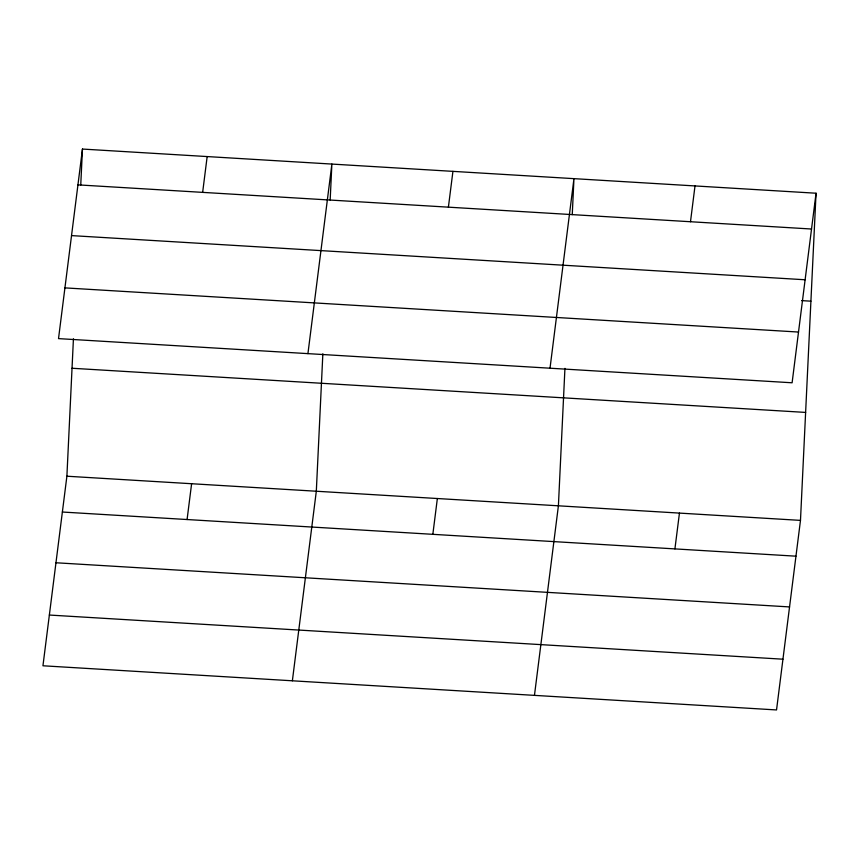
<?xml version="1.0" encoding="UTF-8"?>
<svg xmlns="http://www.w3.org/2000/svg" width="859" height="859" viewBox="0 0 859 859"><rect width="100%" height="100%" fill="white"/><g stroke="black" fill="none" stroke-linecap="round" stroke-linejoin="round"><path stroke-width="1.29" d="M816.05 193.221L792.105 382.781L58.519 338.618L82.464 149.058L816.05 193.221L800.481 520.382L776.536 709.942L42.95 665.779L66.895 476.219L73.434 338.768M80.746 185.05L82.464 149.058M322.855 353.79L316.316 491.23L292.371 680.8M330.167 200.061L331.885 164.069L307.93 353.64M564.943 368.361L558.404 505.801L534.459 695.371M572.255 214.632L573.962 178.651L550.018 368.21M202.649 192.373L207.169 156.563M187.079 519.534L191.611 483.724M448.398 207.169L452.929 171.36M432.839 534.319L437.36 498.521M690.486 221.74L695.006 185.931M674.916 548.901L679.448 513.091M77.944 184.868L811.53 229.02M71.533 235.602L805.119 279.766M801.597 300.618L810.917 301.176M64.93 287.883L798.516 332.046M72.038 368.253L805.624 412.417M66.895 476.219L800.481 520.382M62.374 512.028L795.96 556.181M55.964 562.763L789.55 606.926M49.36 615.044L782.946 659.197"/></g></svg>
